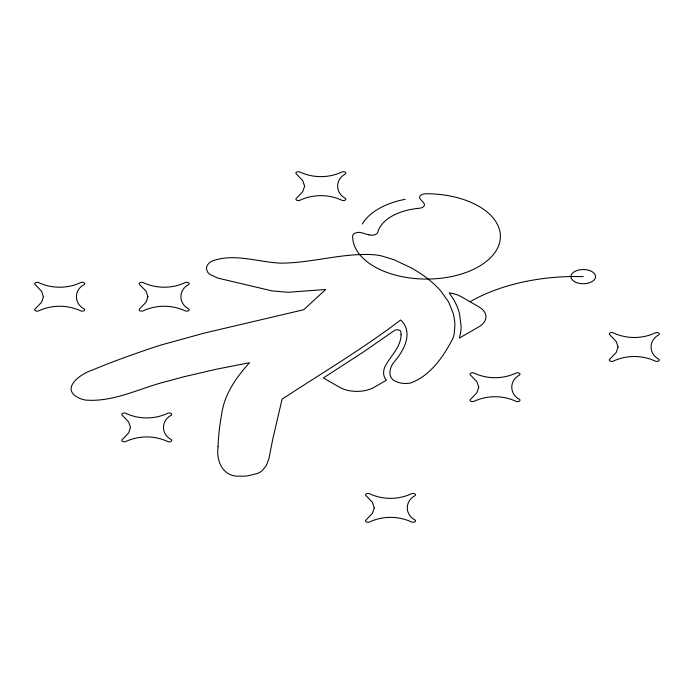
<?xml version="1.0" encoding="UTF-8"?>
<svg xmlns="http://www.w3.org/2000/svg" width="694" height="694" viewBox="0 0 694 694"><rect width="100%" height="100%" fill="white"/><g stroke="black" fill="none" stroke-linecap="round" stroke-linejoin="round"><path stroke-width="1.04" d="M470.055 301.76A149.297 86.195 0 0 1 583.238 276.628M362.303 223.997A67.726 39.098 0 0 1 405.183 199.308M401.097 334.812C400.898 345.534 392.96 353.767 387.486 362.303A108.863 62.85 0 0 0 386.367 364.124C383.166 368.818 382.151 375.81 386.454 380.182L374.283 387.217A24.628 14.218 0 0 1 339.453 387.217L323.378 377.935L363.856 351.702L394.209 330.622A3.696 2.134 0 0 1 398.122 329.893A3.696 2.134 0 0 1 400.776 331.706L401.097 334.812M218.063 446.658C216.016 461.501 223.13 477.628 240.61 476.093A27.109 15.65 0 0 0 247.255 475.928L257.509 473.473A20.473 11.815 0 0 0 262.263 470.619L266.47 465.301L268.934 458.621L272.82 438.799L282.094 399.163C321.825 373.094 362.823 348.822 400.672 319.995C413.633 332.122 404.255 349.88 395.016 360.932C389.646 366.449 386.697 377.666 395.658 381.318A15.147 8.744 0 0 0 404.94 383.461A14.73 8.502 0 0 0 410.77 382.923C430.514 375.74 443.692 356.291 452.965 338.238A89.335 51.582 0 0 0 454.249 333.693L454.908 324.948A149.132 86.099 0 0 0 453.078 313.046L448.541 301.89L440.82 291.046A148.507 85.744 0 0 0 427.582 278.606A141.637 81.771 0 0 0 410.701 267.632L394.079 259.773L381.396 255.886A44.919 25.93 0 0 0 373.962 254.733C342.61 252.685 311.849 263.147 280.662 263.139C257.899 262.219 233.6 252.616 211.514 261.326A17.801 10.28 0 0 0 207.966 264.388A18.131 10.471 0 0 0 206.482 268.986L207.732 272.317L209.666 274.269L217.786 278.094L272.083 290.899L287.975 292.287L325.677 289.485L303.72 309.715L204.166 333.129L162.561 344.571A437.446 252.555 0 0 0 151.7 348.024C131.634 354.842 111.63 361.947 92.102 370.188C80.981 373.537 59.701 388.562 78.743 397.914A20.334 11.737 0 0 0 85.362 400.048C114.406 402.52 141.264 387.295 168.928 380.85A419.957 242.458 0 0 1 184.352 376.668L216.146 369.269L249.562 362.693C236.186 377.363 224.214 394.461 221.612 414.604C219.668 425.179 218.384 435.901 218.063 446.658M43.427 296.737L41.553 302.246L35.142 308.917A2.464 1.423 0 0 0 35.42 310.738A2.464 1.423 0 0 0 38.569 310.903C51.877 304.692 67.492 304.692 80.79 310.903A2.464 1.423 0 0 0 83.939 310.738A2.464 1.423 0 0 0 84.217 308.917C73.85 303.556 73.85 289.91 84.217 284.549A2.464 1.423 0 0 0 83.939 282.727A2.464 1.423 0 0 0 80.79 282.562C67.492 288.773 51.877 288.773 38.569 282.562A2.464 1.423 0 0 0 35.42 282.727A2.464 1.423 0 0 0 35.142 284.549L41.553 291.22L43.427 296.737M130.498 427.426L128.624 432.943L122.213 439.614A2.464 1.423 0 0 0 122.491 441.436A2.464 1.423 0 0 0 125.64 441.592C138.939 435.381 154.554 435.381 167.853 441.592A2.464 1.423 0 0 0 171.01 441.436A2.464 1.423 0 0 0 171.288 439.614C160.913 434.253 160.913 420.599 171.288 415.238A2.464 1.423 0 0 0 171.01 413.424A2.464 1.423 0 0 0 167.853 413.26C154.554 419.471 138.939 419.471 125.64 413.26A2.464 1.423 0 0 0 122.491 413.424A2.464 1.423 0 0 0 122.213 415.238L128.624 421.909L130.498 427.426M147.909 296.737L146.035 302.246L139.624 308.917A2.464 1.423 0 0 0 139.902 310.738A2.464 1.423 0 0 0 143.051 310.903C156.35 304.692 171.973 304.692 185.272 310.903A2.464 1.423 0 0 0 188.421 310.738A2.464 1.423 0 0 0 188.699 308.917C178.323 303.556 178.323 289.91 188.699 284.549A2.464 1.423 0 0 0 188.421 282.727A2.464 1.423 0 0 0 185.272 282.562C171.973 288.773 156.35 288.773 143.051 282.562A2.464 1.423 0 0 0 139.902 282.727A2.464 1.423 0 0 0 139.624 284.549L146.035 291.22L147.909 296.737M304.623 186.148L302.749 191.657L296.338 198.328A2.464 1.423 0 0 0 296.616 200.15A2.464 1.423 0 0 0 299.773 200.314C313.072 194.103 328.687 194.103 341.986 200.314A2.464 1.423 0 0 0 345.144 200.15A2.464 1.423 0 0 0 345.421 198.328C335.046 192.967 335.046 179.321 345.421 173.96A2.464 1.423 0 0 0 345.144 172.138A2.464 1.423 0 0 0 341.986 171.982C328.687 178.185 313.072 178.185 299.773 171.982A2.464 1.423 0 0 0 296.616 172.138A2.464 1.423 0 0 0 296.338 173.96L302.749 180.631L304.623 186.148M374.283 507.852L372.409 513.369L365.998 520.04A2.464 1.423 0 0 0 366.276 521.862A2.464 1.423 0 0 0 369.425 522.018C382.724 515.816 398.339 515.816 411.637 522.018A2.464 1.423 0 0 0 414.795 521.862A2.464 1.423 0 0 0 415.073 520.04C404.697 514.679 404.697 501.033 415.073 495.672A2.464 1.423 0 0 0 414.795 493.85A2.464 1.423 0 0 0 411.637 493.686C398.339 499.897 382.724 499.897 369.425 493.686A2.464 1.423 0 0 0 366.276 493.85A2.464 1.423 0 0 0 365.998 495.672L372.409 502.343L374.283 507.852M478.756 387.217L476.882 392.726L470.471 399.397A2.464 1.423 0 0 0 470.749 401.219A2.464 1.423 0 0 0 473.907 401.384C487.205 395.172 502.82 395.172 516.119 401.384A2.464 1.423 0 0 0 519.277 401.219A2.464 1.423 0 0 0 519.554 399.397C509.179 394.036 509.179 380.39 519.554 375.029A2.464 1.423 0 0 0 519.277 373.207A2.464 1.423 0 0 0 516.119 373.051C502.82 379.254 487.205 379.254 473.907 373.051A2.464 1.423 0 0 0 470.749 373.207A2.464 1.423 0 0 0 470.471 375.029L476.882 381.7L478.756 387.217M618.068 347L616.194 352.517L609.783 359.188A2.464 1.423 0 0 0 610.061 361.01A2.464 1.423 0 0 0 613.21 361.166C626.509 354.955 642.124 354.955 655.431 361.166A2.464 1.423 0 0 0 658.58 361.01A2.464 1.423 0 0 0 658.858 359.188C648.482 353.827 648.482 340.173 658.858 334.812A2.464 1.423 0 0 0 658.58 332.99A2.464 1.423 0 0 0 655.431 332.834C642.124 339.045 626.509 339.045 613.21 332.834A2.464 1.423 0 0 0 610.061 332.99A2.464 1.423 0 0 0 609.783 334.812L616.194 341.483L618.068 347M460.564 333.016L459.272 338.143L478.756 326.891A24.628 14.218 0 0 0 478.756 306.783L461.345 296.737A24.628 14.218 0 0 0 449.148 292.894L453.512 299.253L456.721 305.525A144.395 83.367 0 0 1 459.506 313.792L461.085 326.024A116.262 67.118 0 0 1 460.582 333.016M368.965 234.876L361.557 232.742A6.159 3.557 0 0 0 352.647 235.873A73.876 42.655 0 0 0 426.211 279.066A73.876 42.655 0 0 0 500.4 236.229A73.876 42.655 0 0 0 425.587 193.765A6.159 3.557 0 0 0 420.156 198.909L423.861 203.186A6.159 3.557 0 0 1 419.263 208.287A49.248 28.437 0 0 0 377.805 232.221A6.159 3.557 0 0 1 368.965 234.876M576.341 282.51A12.31 7.105 0 0 0 595.521 277.132A12.31 7.105 0 0 0 577.859 270.235A12.31 7.105 0 0 0 576.341 282.51"/></g></svg>
